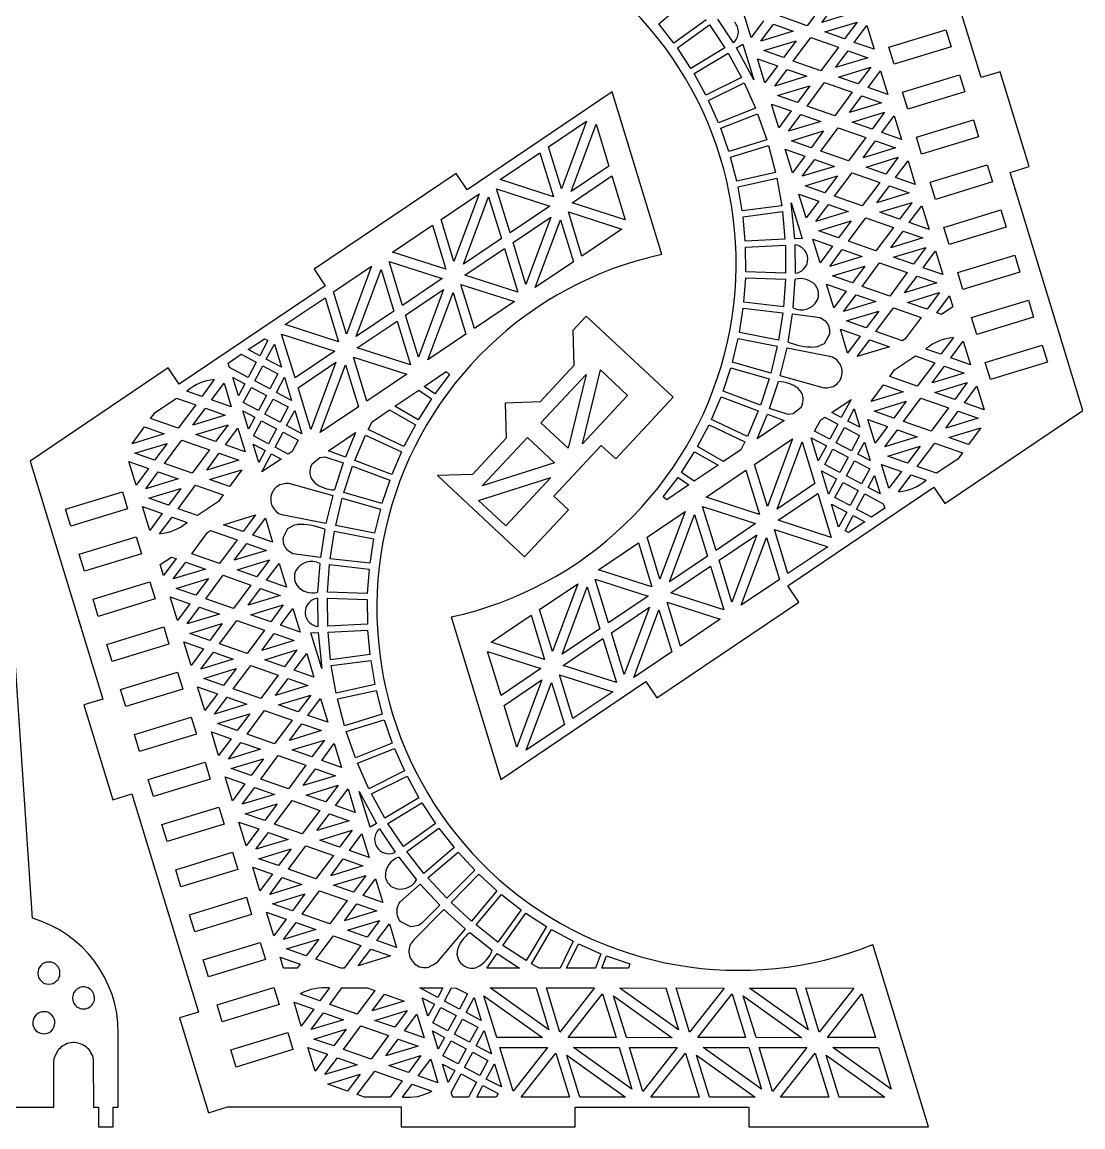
# Model space of a CAD drawing. Header units: millimetres. Extents: x -2 to 1368, y -62 to 278.
# Drawn here: x 643.5 to 857.4, y -60.6 to 162.1 of the extents above; entities that cross this region are included whole.
import ezdxf

# ---------------------------------------------------------------- set-up
doc = ezdxf.new("R2010")
doc.units = ezdxf.units.MM
doc.layers.add('CYAN', color=4, linetype='CONTINUOUS', true_color=0x00ffff)

msp = doc.modelspace()

# ---------------------------------------------------------------- linework, layer by layer
at = {"layer": 'CYAN'}
for p, q in [((836.9, 150.93), (823.45, 194.92)), ((771.9, 161.74), (777.99, 166.95)), ((805.33, 166.11), (801.81, 161.37)), ((804.78, 162.02), (807.3, 165.4)), ((786.94, 157.95), (783.79, 162.69)), ((790.52, 158.97), (789.06, 163.75)), ((801.81, 161.37), (796.25, 163.33)), ((811.28, 164.01), (804.78, 162.02)), ((774.97, 157.85), (771.9, 161.74)), ((781.46, 162.55), (774.97, 157.85)), ((775.66, 156.88), (782.15, 161.56)), ((782.15, 161.56), (785.25, 156.89)), ((793.04, 162.35), (790.52, 158.97)), ((792.49, 158.26), (795.01, 161.65)), ((795.01, 161.65), (798.99, 160.25)), ((805.36, 160.11), (811.87, 162.1)), ((811.87, 162.1), (809.35, 158.71)), ((811.31, 158), (813.83, 161.39)), ((813.83, 161.39), (815.3, 156.61)), ((818.3, 157.05), (829.77, 160.56)), ((829.77, 160.56), (830.83, 157.12)), ((798.99, 160.25), (792.49, 158.26)), ((793.08, 156.35), (799.58, 158.34)), ((799.58, 158.34), (797.06, 154.95)), ((799.03, 154.25), (802.55, 158.98)), ((802.55, 158.98), (808.11, 157.03)), ((809.35, 158.71), (805.36, 160.11)), ((778.39, 152.75), (775.66, 156.88)), ((785.25, 156.89), (778.39, 152.75)), ((787.58, 156.89), (788.84, 157.64)), ((791.04, 150.45), (787.58, 156.89)), ((788.84, 157.64), (791.04, 150.45)), ((797.06, 154.95), (793.08, 156.35)), ((808.11, 157.03), (804.59, 152.29)), ((807.56, 152.93), (810.08, 156.32)), ((810.08, 156.32), (814.06, 154.92)), ((815.3, 156.61), (811.31, 158)), ((819.35, 153.61), (818.3, 157.05)), ((830.83, 157.12), (819.35, 153.61)), ((779.02, 151.71), (785.86, 155.84)), ((785.86, 155.84), (788.56, 150.94)), ((791.84, 154.66), (795.82, 153.27)), ((793.3, 149.88), (791.84, 154.66)), ((804.59, 152.29), (799.03, 154.25)), ((814.06, 154.92), (807.56, 152.93)), ((781.39, 147.39), (779.02, 151.71)), ((795.82, 153.27), (793.3, 149.88)), ((795.27, 149.18), (797.79, 152.56)), ((797.79, 152.56), (801.77, 151.17)), ((808.14, 151.02), (814.65, 153.01)), ((814.65, 153.01), (812.12, 149.63)), ((814.09, 148.92), (816.61, 152.3)), ((816.61, 152.3), (818.07, 147.52)), ((821.07, 147.97), (832.55, 151.48)), ((832.55, 151.48), (833.6, 148.04)), ((840.73, 152.1), (836.9, 150.93)), ((846.57, 132.97), (840.73, 152.1)), ((788.56, 150.94), (781.39, 147.39)), ((781.93, 146.3), (789.09, 149.88)), ((789.09, 149.88), (791.39, 144.75)), ((801.77, 151.17), (795.27, 149.18)), ((795.85, 147.27), (802.36, 149.25)), ((802.36, 149.25), (799.84, 145.87)), ((801.8, 145.16), (805.32, 149.9)), ((805.32, 149.9), (810.89, 147.94)), ((812.12, 149.63), (808.14, 151.02)), ((762.51, 148.01), (733.25, 128.26)), ((772.52, 115.25), (762.51, 148.01)), ((799.84, 145.87), (795.85, 147.27)), ((810.89, 147.94), (807.37, 143.2)), ((810.34, 143.85), (812.86, 147.23)), ((812.86, 147.23), (816.84, 145.84)), ((818.07, 147.52), (814.09, 148.92)), ((822.13, 144.53), (821.07, 147.97)), ((833.6, 148.04), (822.13, 144.53)), ((783.96, 141.8), (781.93, 146.3)), ((796.08, 140.8), (794.62, 145.58)), ((794.62, 145.58), (798.6, 144.18)), ((807.37, 143.2), (801.8, 145.16)), ((816.84, 145.84), (810.34, 143.85)), ((791.39, 144.75), (783.96, 141.8)), ((784.4, 140.68), (791.82, 143.63)), ((791.82, 143.63), (793.69, 138.34)), ((798.6, 144.18), (796.08, 140.8)), ((798.05, 140.09), (800.57, 143.48)), ((800.57, 143.48), (804.55, 142.08)), ((810.92, 141.94), (817.42, 143.93)), ((817.42, 143.93), (814.9, 140.54)), ((816.87, 139.83), (819.39, 143.22)), ((819.39, 143.22), (820.85, 138.44)), ((749.68, 136.95), (757.36, 142.12)), ((757.36, 142.12), (752.28, 128.46)), ((754.22, 127.93), (759.27, 141.5)), ((759.27, 141.5), (761.84, 133.08)), ((786.04, 136), (784.4, 140.68)), ((804.55, 142.08), (798.05, 140.09)), ((804.58, 136.08), (808.1, 140.81)), ((808.1, 140.81), (813.67, 138.86)), ((814.9, 140.54), (810.92, 141.94)), ((823.85, 138.88), (835.33, 142.39)), ((835.33, 142.39), (836.38, 138.95)), ((793.69, 138.34), (786.04, 136)), ((798.63, 138.18), (805.13, 140.17)), ((802.61, 136.78), (798.63, 138.18)), ((805.13, 140.17), (802.61, 136.78)), ((813.67, 138.86), (810.15, 134.12)), ((813.11, 134.76), (815.63, 138.15)), ((815.63, 138.15), (819.62, 136.75)), ((820.85, 138.44), (816.87, 139.83)), ((824.9, 135.44), (823.85, 138.88)), ((836.38, 138.95), (824.9, 135.44)), ((752.28, 128.46), (749.68, 136.95)), ((786.39, 134.86), (794.04, 137.2)), ((794.04, 137.2), (795.44, 131.77)), ((798.86, 131.71), (797.4, 136.5)), ((797.4, 136.5), (801.38, 135.1)), ((810.15, 134.12), (804.58, 136.08)), ((819.62, 136.75), (813.11, 134.76)), ((739.91, 130.35), (747.95, 135.77)), ((747.95, 135.77), (750.66, 126.9)), ((787.65, 130.06), (786.39, 134.86)), ((801.38, 135.1), (798.86, 131.71)), ((800.82, 131.01), (803.34, 134.39)), ((803.34, 134.39), (807.33, 133)), ((813.7, 132.85), (820.2, 134.84)), ((820.2, 134.84), (817.68, 131.46)), ((819.65, 130.75), (822.17, 134.13)), ((822.17, 134.13), (823.63, 129.35)), ((731.04, 131.59), (702.41, 112.27)), ((733.25, 128.26), (731.04, 131.59)), ((761.84, 133.08), (754.22, 127.93)), ((795.44, 131.77), (787.65, 130.06)), ((807.33, 133), (800.82, 131.01)), ((807.36, 126.99), (810.88, 131.73)), ((810.88, 131.73), (816.44, 129.77)), ((817.68, 131.46), (813.7, 132.85)), ((826.63, 129.8), (838.11, 133.31)), ((838.11, 133.31), (839.16, 129.87)), ((842.75, 131.8), (846.57, 132.97)), ((857.42, 83.82), (842.75, 131.8)), ((750.66, 126.9), (739.91, 130.35)), ((754.46, 125.68), (762.46, 131.08)), ((762.46, 131.08), (765.15, 122.25)), ((787.9, 128.89), (795.72, 130.6)), ((795.72, 130.6), (796.68, 125.06)), ((801.41, 129.1), (807.91, 131.08)), ((807.91, 131.08), (805.39, 127.7)), ((816.44, 129.77), (812.92, 125.03)), ((823.63, 129.35), (819.65, 130.75)), ((827.68, 126.36), (826.63, 129.8)), ((839.16, 129.87), (827.68, 126.36)), ((728.01, 122.32), (735.69, 127.49)), ((735.69, 127.49), (730.61, 113.84)), ((741.91, 119.62), (739.21, 128.46)), ((739.21, 128.46), (749.91, 125.02)), ((788.74, 124.02), (787.9, 128.89)), ((801.63, 122.63), (800.17, 127.41)), ((800.17, 127.41), (804.15, 126.01)), ((805.39, 127.7), (801.41, 129.1)), ((812.92, 125.03), (807.36, 126.99)), ((815.89, 125.68), (818.41, 129.06)), ((822.39, 127.67), (815.89, 125.68)), ((818.41, 129.06), (822.39, 127.67)), ((732.55, 113.3), (737.6, 126.87)), ((737.6, 126.87), (740.17, 118.46)), ((749.91, 125.02), (741.91, 119.62)), ((765.15, 122.25), (754.46, 125.68)), ((796.68, 125.06), (788.74, 124.02)), ((799.35, 118.4), (798.61, 125.68)), ((798.61, 125.68), (800.81, 118.48)), ((804.15, 126.01), (801.63, 122.63)), ((803.6, 121.92), (806.12, 125.31)), ((806.12, 125.31), (810.1, 123.91)), ((816.47, 123.77), (822.98, 125.76)), ((822.98, 125.76), (820.46, 122.37)), ((822.42, 121.67), (824.95, 125.05)), ((824.95, 125.05), (826.41, 120.27)), ((742.52, 117.63), (750.14, 122.79)), ((750.14, 122.79), (745.1, 109.19)), ((756.41, 114.93), (753.7, 123.82)), ((753.7, 123.82), (764.45, 120.37)), ((788.9, 122.81), (796.83, 123.88)), ((789.35, 117.91), (788.9, 122.81)), ((796.83, 123.88), (797.33, 118.31)), ((810.1, 123.91), (803.6, 121.92)), ((810.14, 117.91), (813.66, 122.64)), ((813.66, 122.64), (819.22, 120.69)), ((820.46, 122.37), (816.47, 123.77)), ((829.41, 120.72), (840.88, 124.22)), ((840.88, 124.22), (841.94, 120.78)), ((718.24, 115.73), (726.28, 121.14)), ((726.28, 121.14), (728.99, 112.27)), ((730.61, 113.84), (728.01, 122.32)), ((747, 108.6), (752.09, 122.23)), ((752.09, 122.23), (754.68, 113.77)), ((764.45, 120.37), (756.41, 114.93)), ((804.19, 120.01), (810.69, 122)), ((810.69, 122), (808.17, 118.61)), ((819.22, 120.69), (815.7, 115.95)), ((826.41, 120.27), (822.42, 121.67)), ((830.46, 117.27), (829.41, 120.72)), ((841.94, 120.78), (830.46, 117.27)), ((740.17, 118.46), (732.55, 113.3)), ((797.33, 118.31), (789.35, 117.91)), ((800.81, 118.48), (799.35, 118.4)), ((804.41, 113.54), (802.95, 118.33)), ((802.95, 118.33), (806.93, 116.93)), ((808.17, 118.61), (804.19, 120.01)), ((818.67, 116.6), (821.19, 119.98)), ((825.17, 118.58), (818.67, 116.6)), ((821.19, 119.98), (825.17, 118.58)), ((732.79, 111.05), (740.79, 116.45)), ((740.79, 116.45), (743.48, 107.63)), ((745.1, 109.19), (742.52, 117.63)), ((789.41, 116.7), (797.42, 117.1)), ((789.46, 111.74), (789.41, 116.7)), ((797.42, 117.1), (797.46, 111.5)), ((799.45, 111.48), (799.41, 117.16)), ((806.93, 116.93), (804.41, 113.54)), ((806.38, 112.84), (808.9, 116.22)), ((808.9, 116.22), (812.88, 114.83)), ((815.7, 115.95), (810.14, 117.91)), ((819.25, 114.68), (825.76, 116.67)), ((825.76, 116.67), (823.23, 113.29)), ((825.2, 112.58), (827.72, 115.97)), ((827.72, 115.97), (829.18, 111.18)), ((720.24, 104.99), (717.53, 113.84)), ((717.53, 113.84), (728.23, 110.39)), ((728.99, 112.27), (718.24, 115.73)), ((754.68, 113.77), (747, 108.6)), ((812.88, 114.83), (806.38, 112.84)), ((823.23, 113.29), (819.25, 114.68)), ((832.18, 111.63), (843.66, 115.14)), ((843.66, 115.14), (844.71, 111.7)), ((702.41, 112.27), (704.65, 108.96)), ((706.34, 107.7), (714.01, 112.87)), ((714.01, 112.87), (708.94, 99.21)), ((710.88, 98.68), (715.93, 112.25)), ((715.93, 112.25), (718.5, 103.83)), ((797.46, 111.5), (789.46, 111.74)), ((806.96, 110.93), (813.47, 112.91)), ((813.47, 112.91), (810.95, 109.53)), ((812.91, 108.82), (816.43, 113.56)), ((816.43, 113.56), (822, 111.6)), ((822, 111.6), (818.48, 106.86)), ((829.18, 111.18), (825.2, 112.58)), ((833.24, 108.19), (832.18, 111.63)), ((844.71, 111.7), (833.24, 108.19)), ((728.23, 110.39), (720.24, 104.99)), ((734.74, 100.3), (732.02, 109.2)), ((732.02, 109.2), (742.78, 105.74)), ((743.48, 107.63), (732.79, 111.05)), ((789.06, 105.61), (789.43, 110.56)), ((789.43, 110.56), (797.43, 110.29)), ((797.43, 110.29), (797.03, 104.7)), ((799, 104.47), (799.43, 110.24)), ((807.19, 104.46), (805.73, 109.24)), ((805.73, 109.24), (809.71, 107.84)), ((810.95, 109.53), (806.96, 110.93)), ((821.45, 107.51), (823.97, 110.9)), ((827.95, 109.5), (821.45, 107.51)), ((823.97, 110.9), (827.95, 109.5)), ((704.65, 108.96), (675.17, 89.07)), ((708.94, 99.21), (706.34, 107.7)), ((720.85, 103.01), (728.47, 108.16)), ((728.47, 108.16), (723.43, 94.57)), ((725.33, 93.98), (730.42, 107.61)), ((730.42, 107.61), (733.01, 99.15)), ((809.71, 107.84), (807.19, 104.46)), ((809.16, 103.75), (811.68, 107.14)), ((811.68, 107.14), (815.66, 105.74)), ((818.48, 106.86), (812.91, 108.82)), ((822.03, 105.6), (828.53, 107.59)), ((828.53, 107.59), (826.01, 104.2)), ((696.57, 101.1), (704.61, 106.52)), ((704.61, 106.52), (707.32, 97.65)), ((742.78, 105.74), (734.74, 100.3)), ((797.03, 104.7), (789.06, 105.61)), ((815.66, 105.74), (809.16, 103.75)), ((826.01, 104.2), (822.03, 105.6)), ((827.98, 103.5), (830.5, 106.88)), ((831.17, 104.7), (828.91, 103.18)), ((830.5, 106.88), (831.17, 104.7)), ((834.96, 102.55), (846.44, 106.05)), ((846.44, 106.05), (847.49, 102.61)), ((718.5, 103.83), (710.88, 98.68)), ((723.43, 94.57), (720.85, 103.01)), ((757.28, 102.83), (754.55, 99.91)), ((774.83, 86.47), (757.28, 102.83)), ((788.17, 99.53), (788.93, 104.42)), ((788.93, 104.42), (796.89, 103.51)), ((796.89, 103.51), (796.03, 97.96)), ((797.97, 97.59), (798.87, 103.28)), ((798.87, 103.28), (804.45, 102.55)), ((804.45, 102.55), (805.57, 101.79)), ((809.74, 101.84), (816.24, 103.83)), ((816.24, 103.83), (813.72, 100.44)), ((815.69, 99.74), (819.21, 104.47)), ((819.21, 104.47), (824.78, 102.52)), ((824.78, 102.52), (821.61, 98.25)), ((828.91, 103.18), (827.98, 103.5)), ((836.02, 99.1), (834.96, 102.55)), ((847.49, 102.61), (836.02, 99.1)), ((707.32, 97.65), (696.57, 101.1)), ((711.12, 96.43), (719.12, 101.83)), ((719.12, 101.83), (721.81, 93)), ((813.72, 100.44), (809.74, 101.84)), ((689.13, 96.08), (692.37, 98.25)), ((692.37, 98.25), (693.08, 97.89)), ((698.57, 90.37), (695.86, 99.21)), ((695.86, 99.21), (706.56, 95.77)), ((733.01, 99.15), (725.33, 93.98)), ((754.55, 99.91), (754.79, 92.84)), ((786.79, 93.54), (787.94, 98.34)), ((787.94, 98.34), (795.78, 96.79)), ((796.03, 97.96), (788.17, 99.53)), ((806.4, 99.33), (805.26, 97.26)), ((809.97, 95.37), (808.51, 100.16)), ((808.51, 100.16), (812.49, 98.76)), ((812.49, 98.76), (809.97, 95.37)), ((811.93, 94.67), (814.45, 98.05)), ((814.45, 98.05), (818.44, 96.66)), ((821.02, 97.87), (815.69, 99.74)), ((821.61, 98.25), (821.02, 97.87)), ((831.31, 98.5), (828.79, 95.12)), ((691.45, 94.83), (689.13, 96.08)), ((693.08, 97.89), (691.45, 94.83)), ((692.76, 94.14), (694.4, 97.17)), ((694.4, 97.17), (695.82, 92.51)), ((721.81, 93), (711.12, 96.43)), ((795.78, 96.79), (794.47, 91.34)), ((796.38, 90.8), (797.76, 96.4)), ((797.76, 96.4), (806.3, 94.72)), ((803.81, 96.63), (803.27, 96.59)), ((805.26, 97.26), (803.81, 96.63)), ((818.44, 96.66), (811.93, 94.67)), ((828.79, 95.12), (825.72, 96.19)), ((830.76, 94.41), (833.28, 97.8)), ((833.28, 97.8), (834.74, 93.01)), ((837.74, 93.46), (849.22, 96.97)), ((849.22, 96.97), (850.27, 93.53)), ((685.1, 93.36), (687.73, 95.13)), ((687.73, 95.13), (690.75, 93.52)), ((695.82, 92.51), (692.76, 94.14)), ((706.56, 95.77), (698.57, 90.37)), ((713.07, 85.68), (710.35, 94.57)), ((710.35, 94.57), (721.11, 91.12)), ((819.43, 91.97), (823.66, 94.8)), ((823.66, 94.8), (827.55, 93.43)), ((834.74, 93.01), (830.76, 94.41)), ((672.96, 92.39), (645.13, 73.61)), ((675.17, 89.07), (672.96, 92.39)), ((685.38, 92.45), (685.1, 93.36)), ((689.13, 90.46), (685.38, 92.45)), ((690.75, 93.52), (689.13, 90.46)), ((690.44, 89.76), (692.07, 92.8)), ((692.07, 92.8), (695.12, 91.2)), ((699.17, 88.38), (706.8, 93.54)), ((706.8, 93.54), (701.75, 79.94)), ((703.66, 79.35), (708.75, 92.98)), ((708.75, 92.98), (711.34, 84.52)), ((724.57, 88.62), (729.03, 91.63)), ((729.03, 91.63), (729.73, 91.06)), ((754.79, 92.84), (747.98, 85.53)), ((756.51, 77.09), (760.13, 91.97)), ((760.13, 91.97), (765.62, 86.85)), ((784.9, 87.68), (786.46, 92.4)), ((786.46, 92.4), (794.14, 90.2)), ((794.47, 91.34), (786.79, 93.54)), ((818.47, 90.65), (819.43, 91.97)), ((827.55, 93.43), (824.03, 88.7)), ((827, 89.34), (829.52, 92.73)), ((833.5, 91.33), (827, 89.34)), ((829.52, 92.73), (833.5, 91.33)), ((838.79, 90.02), (837.74, 93.46)), ((850.27, 93.53), (838.79, 90.02)), ((682.28, 90.02), (679.76, 86.63)), ((681.73, 85.93), (684.25, 89.31)), ((684.25, 89.31), (685.71, 84.53)), ((687.14, 86.72), (686, 90.42)), ((686, 90.42), (688.43, 89.15)), ((688.43, 89.15), (687.14, 86.72)), ((693.5, 88.14), (690.44, 89.76)), ((695.12, 91.2), (693.5, 88.14)), ((694.81, 87.44), (696.44, 90.48)), ((696.44, 90.48), (697.87, 85.81)), ((721.11, 91.12), (713.07, 85.68)), ((729.73, 91.06), (726.75, 87.12)), ((748.12, 81.29), (757.23, 91.05)), ((757.23, 91.05), (753.61, 76.17)), ((794.14, 90.2), (792.39, 84.88)), ((794.26, 84.17), (796.06, 89.63)), ((805.03, 88.35), (796.38, 90.8)), ((824.03, 88.7), (818.47, 90.65)), ((827.59, 87.43), (834.09, 89.42)), ((834.09, 89.42), (831.57, 86.03)), ((679.76, 86.63), (676.72, 87.69)), ((688.12, 85.39), (689.75, 88.43)), ((689.75, 88.43), (692.8, 86.83)), ((697.87, 85.81), (694.81, 87.44)), ((701.75, 79.94), (699.17, 88.38)), ((718.69, 84.65), (723.5, 87.9)), ((723.5, 87.9), (726.06, 86.12)), ((726.75, 87.12), (724.57, 88.62)), ((792.39, 84.88), (784.9, 87.68)), ((805.33, 88.31), (805.03, 88.35)), ((805.88, 88.3), (805.33, 88.31)), ((806.97, 88.58), (805.88, 88.3)), ((814.71, 85.58), (817.23, 88.97)), ((821.21, 87.57), (814.71, 85.58)), ((817.23, 88.97), (821.21, 87.57)), ((831.57, 86.03), (827.59, 87.43)), ((833.53, 85.33), (836.06, 88.71)), ((836.06, 88.71), (837.52, 83.93)), ((670.37, 83.42), (674.66, 86.3)), ((674.66, 86.3), (678.53, 84.95)), ((678.53, 84.95), (675.01, 80.21)), ((685.71, 84.53), (681.73, 85.93)), ((691.17, 83.77), (688.12, 85.39)), ((692.8, 86.83), (691.17, 83.77)), ((692.49, 83.07), (694.12, 86.11)), ((694.12, 86.11), (697.17, 84.5)), ((723.42, 81.94), (718.69, 84.65)), ((726.06, 86.12), (723.42, 81.94)), ((747.98, 85.53), (740.91, 85.28)), ((740.91, 85.28), (741.16, 78.22)), ((765.62, 86.85), (756.51, 77.09)), ((763.23, 74.03), (774.83, 86.47)), ((782.55, 82), (784.48, 86.56)), ((784.48, 86.56), (791.95, 83.75)), ((806.77, 83.42), (810.66, 86.02)), ((810.66, 86.02), (808.71, 82.39)), ((815.3, 83.67), (821.8, 85.66)), ((821.8, 85.66), (819.28, 82.27)), ((821.25, 81.57), (824.77, 86.3)), ((824.77, 86.3), (830.33, 84.35)), ((837.52, 83.93), (833.53, 85.33)), ((669.44, 82.17), (670.37, 83.42)), ((677.97, 80.86), (680.49, 84.24)), ((684.48, 82.84), (677.97, 80.86)), ((680.49, 84.24), (684.48, 82.84)), ((689.18, 80.02), (688.05, 83.73)), ((688.05, 83.73), (690.48, 82.46)), ((690.48, 82.46), (689.18, 80.02)), ((695.54, 81.44), (692.49, 83.07)), ((697.17, 84.5), (695.54, 81.44)), ((696.86, 80.75), (698.49, 83.78)), ((698.49, 83.78), (699.92, 79.12)), ((711.34, 84.52), (703.66, 79.35)), ((714.08, 81.54), (717.58, 83.92)), ((717.58, 83.92), (722.82, 80.9)), ((791.95, 83.75), (789.77, 78.58)), ((791.77, 78.1), (793.84, 83.05)), ((793.84, 83.05), (797.21, 81.78)), ((798, 82.96), (794.26, 84.17)), ((799.02, 83.11), (798, 82.96)), ((800.61, 84.43), (799.02, 83.11)), ((804.57, 81.91), (805.37, 82.46)), ((805.37, 82.46), (808.02, 81.05)), ((808.71, 82.39), (806.77, 83.42)), ((810.03, 81.67), (811.32, 84.1)), ((811.32, 84.1), (812.45, 80.4)), ((819.28, 82.27), (815.3, 83.67)), ((830.33, 84.35), (826.81, 79.61)), ((829.59, 65.04), (857.42, 83.82)), ((829.78, 80.26), (832.3, 83.64)), ((832.3, 83.64), (836.28, 82.24)), ((665.69, 77.1), (668.21, 80.48)), ((668.21, 80.48), (672.19, 79.09)), ((675.01, 80.21), (669.44, 82.17)), ((678.56, 78.94), (685.06, 80.93)), ((685.06, 80.93), (682.54, 77.55)), ((684.51, 76.84), (687.03, 80.23)), ((687.03, 80.23), (688.49, 75.44)), ((690.16, 78.7), (691.8, 81.74)), ((691.8, 81.74), (694.85, 80.13)), ((699.92, 79.12), (696.86, 80.75)), ((713.28, 79.94), (714.08, 81.54)), ((722.82, 80.9), (720.52, 76.53)), ((753.61, 76.17), (748.12, 81.29)), ((779.73, 76.54), (782.03, 80.9)), ((782.03, 80.9), (789.27, 77.49)), ((789.77, 78.58), (782.55, 82)), ((797.21, 81.78), (791.77, 78.1)), ((803.33, 79.62), (804.57, 81.91)), ((808.02, 81.05), (806.38, 78.02)), ((807.7, 77.3), (809.33, 80.36)), ((809.33, 80.36), (812.39, 78.73)), ((812.45, 80.4), (810.03, 81.67)), ((815.52, 77.2), (814.06, 81.99)), ((814.06, 81.99), (818.04, 80.59)), ((818.04, 80.59), (815.52, 77.2)), ((826.81, 79.61), (821.25, 81.57)), ((836.28, 82.24), (829.78, 80.26)), ((830.36, 78.34), (836.87, 80.33)), ((836.87, 80.33), (834.34, 76.95)), ((672.19, 79.09), (665.69, 77.1)), ((682.54, 77.55), (678.56, 78.94)), ((693.22, 77.07), (690.16, 78.7)), ((694.85, 80.13), (693.22, 77.07)), ((694.53, 76.38), (696.17, 79.41)), ((696.17, 79.41), (699.22, 77.81)), ((705.34, 75.65), (710.78, 79.33)), ((710.78, 79.33), (708.71, 74.38)), ((710.6, 73.68), (712.78, 78.85)), ((712.78, 78.85), (720, 75.43)), ((720.52, 76.53), (713.28, 79.94)), ((741.16, 78.22), (734.34, 70.9)), ((736.29, 68.6), (745.4, 78.36)), ((745.4, 78.36), (750.88, 73.25)), ((791.22, 72.91), (798.89, 78.08)), ((798.89, 78.08), (793.8, 64.45)), ((804.06, 73.65), (802.64, 78.31)), ((802.64, 78.31), (805.7, 76.68)), ((806.38, 78.02), (803.33, 79.62)), ((812.39, 78.73), (810.76, 75.69)), ((817.49, 76.5), (820.01, 79.88)), ((823.99, 78.49), (817.49, 76.5)), ((820.01, 79.88), (823.99, 78.49)), ((834.34, 76.95), (830.36, 78.34)), ((666.27, 75.19), (672.77, 77.17)), ((672.77, 77.17), (670.25, 73.79)), ((672.22, 73.08), (675.74, 77.82)), ((675.74, 77.82), (681.3, 75.86)), ((681.3, 75.86), (677.79, 71.13)), ((688.49, 75.44), (684.51, 76.84)), ((691.23, 73.33), (690.1, 77.03)), ((690.1, 77.03), (692.52, 75.76)), ((692.52, 75.76), (691.23, 73.33)), ((697.19, 74.97), (694.53, 76.38)), ((699.22, 77.81), (697.98, 75.52)), ((750.76, 66.52), (760.31, 76.76)), ((760.31, 76.76), (763.23, 74.03)), ((784.97, 73.51), (779.73, 76.54)), ((788.47, 75.89), (784.97, 73.51)), ((789.27, 77.49), (788.47, 75.89)), ((795.75, 63.89), (800.8, 77.49)), ((800.8, 77.49), (803.38, 69.05)), ((805.7, 76.68), (804.06, 73.65)), ((805.38, 72.93), (807.01, 75.99)), ((807.01, 75.99), (810.07, 74.36)), ((810.76, 75.69), (807.7, 77.3)), ((812.07, 74.97), (813.37, 77.41)), ((813.37, 77.41), (814.5, 73.7)), ((818.07, 74.59), (824.58, 76.57)), ((824.58, 76.57), (822.06, 73.19)), ((824.02, 72.48), (827.54, 77.22)), ((827.54, 77.22), (833.11, 75.26)), ((645.13, 73.61), (659.8, 25.63)), ((666.5, 68.72), (665.03, 73.5)), ((665.03, 73.5), (669.02, 72.1)), ((670.25, 73.79), (666.27, 75.19)), ((680.75, 71.77), (683.27, 75.16)), ((687.25, 73.76), (680.75, 71.77)), ((683.27, 75.16), (687.25, 73.76)), ((691.89, 71.41), (693.84, 75.04)), ((695.78, 74.01), (691.89, 71.41)), ((693.84, 75.04), (695.78, 74.01)), ((697.98, 75.52), (697.19, 74.97)), ((701.94, 73), (703.53, 74.32)), ((703.53, 74.32), (704.55, 74.47)), ((704.55, 74.47), (708.29, 73.26)), ((708.71, 74.38), (705.34, 75.65)), ((718.07, 70.87), (710.6, 73.68)), ((720, 75.43), (718.07, 70.87)), ((776.49, 71.31), (779.13, 75.49)), ((779.13, 75.49), (783.86, 72.78)), ((810.07, 74.36), (808.43, 71.32)), ((809.75, 70.6), (811.38, 73.66)), ((811.38, 73.66), (814.44, 72.04)), ((814.5, 73.7), (812.07, 74.97)), ((822.06, 73.19), (818.07, 74.59)), ((832.18, 74.01), (827.89, 71.13)), ((833.11, 75.26), (832.18, 74.01)), ((669.02, 72.1), (666.5, 68.72)), ((668.46, 68.01), (670.98, 71.4)), ((670.98, 71.4), (674.97, 70)), ((677.79, 71.13), (672.22, 73.08)), ((681.34, 69.86), (687.84, 71.85)), ((687.84, 71.85), (685.32, 68.46)), ((708.29, 73.26), (706.49, 67.8)), ((708.41, 67.23), (710.16, 72.55)), ((710.16, 72.55), (717.66, 69.75)), ((750.88, 73.25), (736.29, 68.6)), ((779.05, 69.53), (776.49, 71.31)), ((783.86, 72.78), (779.05, 69.53)), ((781.44, 66.31), (789.48, 71.75)), ((789.48, 71.75), (792.2, 62.86)), ((793.8, 64.45), (791.22, 72.91)), ((806.11, 66.95), (804.68, 71.62)), ((804.68, 71.62), (807.74, 69.99)), ((808.43, 71.32), (805.38, 72.93)), ((814.44, 72.04), (812.8, 69)), ((816.84, 72.9), (820.82, 71.5)), ((818.3, 68.12), (816.84, 72.9)), ((820.82, 71.5), (818.3, 68.12)), ((827.89, 71.13), (824.02, 72.48)), ((674.97, 70), (668.46, 68.01)), ((685.32, 68.46), (681.34, 69.86)), ((695.58, 68.85), (696.67, 69.13)), ((696.67, 69.13), (697.22, 69.12)), ((697.22, 69.12), (697.52, 69.08)), ((697.52, 69.08), (706.17, 66.63)), ((717.66, 69.75), (716.09, 65.03)), ((734.34, 70.9), (727.27, 70.66)), ((727.27, 70.66), (744.82, 54.29)), ((735.58, 65.64), (750.17, 70.29)), ((750.17, 70.29), (741.07, 60.52)), ((772.82, 66.37), (775.8, 70.31)), ((775.8, 70.31), (777.99, 68.81)), ((807.74, 69.99), (806.11, 66.95)), ((807.43, 66.23), (809.05, 69.29)), ((809.05, 69.29), (812.11, 67.67)), ((812.8, 69), (809.75, 70.6)), ((814.12, 68.28), (815.41, 70.71)), ((815.41, 70.71), (816.55, 67.01)), ((820.27, 67.41), (822.79, 70.8)), ((822.79, 70.8), (825.83, 69.74)), ((652.28, 63.9), (663.76, 67.41)), ((663.76, 67.41), (664.81, 63.97)), ((669.05, 66.1), (675.55, 68.09)), ((675.55, 68.09), (673.03, 64.7)), ((675, 64), (678.52, 68.73)), ((678.52, 68.73), (684.08, 66.78)), ((716.09, 65.03), (708.41, 67.23)), ((777.99, 68.81), (773.52, 65.8)), ((803.38, 69.05), (795.75, 63.89)), ((795.99, 61.66), (803.98, 67.06)), ((797.9, 48.47), (827.38, 68.36)), ((803.98, 67.06), (806.69, 58.22)), ((812.11, 67.67), (810.48, 64.63)), ((811.8, 63.91), (813.42, 66.97)), ((813.42, 66.97), (817.17, 64.98)), ((816.55, 67.01), (814.12, 68.28)), ((827.38, 68.36), (829.59, 65.04)), ((673.03, 64.7), (669.05, 66.1)), ((683.12, 65.46), (678.89, 62.63)), ((684.08, 66.78), (683.12, 65.46)), ((706.17, 66.63), (704.79, 61.03)), ((706.77, 60.64), (708.08, 66.09)), ((708.08, 66.09), (715.76, 63.89)), ((741.07, 60.52), (735.58, 65.64)), ((753.69, 63.79), (750.76, 66.52)), ((773.52, 65.8), (772.82, 66.37)), ((792.2, 62.86), (781.44, 66.31)), ((806.73, 64.92), (809.79, 63.3)), ((808.15, 60.26), (806.73, 64.92)), ((810.48, 64.63), (807.43, 66.23)), ((817.17, 64.98), (817.45, 64.07)), ((653.34, 60.46), (652.28, 63.9)), ((664.81, 63.97), (653.34, 60.46)), ((667.81, 64.42), (671.79, 63.02)), ((669.27, 59.63), (667.81, 64.42)), ((671.79, 63.02), (669.27, 59.63)), ((678.89, 62.63), (675, 64)), ((684.11, 60.77), (690.62, 62.76)), ((690.62, 62.76), (688.1, 59.38)), ((704.79, 61.03), (696.25, 62.71)), ((715.76, 63.89), (714.61, 59.09)), ((744.82, 54.29), (753.69, 63.79)), ((769.54, 58.29), (777.22, 63.45)), ((777.22, 63.45), (772.13, 49.82)), ((774.08, 49.27), (779.13, 62.86)), ((779.13, 62.86), (781.71, 54.42)), ((780.74, 64.43), (791.43, 61)), ((783.44, 55.6), (780.74, 64.43)), ((809.79, 63.3), (808.15, 60.26)), ((809.47, 59.54), (811.1, 62.6)), ((811.1, 62.6), (813.42, 61.35)), ((814.82, 62.3), (811.8, 63.91)), ((817.45, 64.07), (814.82, 62.3)), ((671.24, 58.93), (673.76, 62.31)), ((673.76, 62.31), (676.83, 61.24)), ((688.1, 59.38), (684.11, 60.77)), ((690.06, 58.67), (692.58, 62.06)), ((692.58, 62.06), (694.05, 57.27)), ((697.09, 59.98), (698.47, 60.75)), ((698.47, 60.75), (699.02, 60.84)), ((714.61, 59.09), (706.77, 60.64)), ((791.43, 61), (783.44, 55.6)), ((806.69, 58.22), (795.99, 61.66)), ((813.42, 61.35), (810.18, 59.18)), ((645.65, -18.59), (640.42, 58.36)), ((655.06, 54.82), (666.54, 58.33)), ((666.54, 58.33), (667.59, 54.88)), ((677.78, 54.91), (680.94, 59.18)), ((680.94, 59.18), (681.53, 59.57)), ((681.53, 59.57), (686.86, 57.69)), ((694.05, 57.27), (690.06, 58.67)), ((696.15, 58.1), (697.09, 59.98)), ((704.58, 59.84), (703.68, 54.15)), ((705.66, 53.92), (706.52, 59.47)), ((706.52, 59.47), (714.38, 57.9)), ((772.13, 49.82), (769.54, 58.29)), ((784.05, 53.6), (791.68, 58.75)), ((791.68, 58.75), (786.62, 45.18)), ((788.54, 44.56), (793.62, 58.22)), ((793.62, 58.22), (796.21, 49.73)), ((797.94, 50.92), (795.23, 59.78)), ((795.23, 59.78), (805.98, 56.33)), ((810.18, 59.18), (809.47, 59.54)), ((686.86, 57.69), (683.34, 52.96)), ((686.31, 53.6), (688.83, 56.99)), ((688.83, 56.99), (692.81, 55.59)), ((714.38, 57.9), (713.62, 53.01)), ((759.77, 51.69), (767.81, 57.13)), ((767.81, 57.13), (770.53, 48.23)), ((805.98, 56.33), (797.94, 50.92)), ((656.11, 51.38), (655.06, 54.82)), ((667.59, 54.88), (656.11, 51.38)), ((671.39, 52.73), (673.64, 54.25)), ((674.57, 53.93), (672.05, 50.55)), ((673.64, 54.25), (674.57, 53.93)), ((683.34, 52.96), (677.78, 54.91)), ((692.81, 55.59), (686.31, 53.6)), ((686.89, 51.69), (693.39, 53.68)), ((693.39, 53.68), (690.87, 50.29)), ((698.1, 54.88), (696.98, 55.64)), ((703.68, 54.15), (698.1, 54.88)), ((713.62, 53.01), (705.66, 53.92)), ((781.71, 54.42), (774.08, 49.27)), ((786.62, 45.18), (784.05, 53.6)), ((672.05, 50.55), (671.39, 52.73)), ((674.02, 49.84), (676.54, 53.23)), ((680.52, 51.83), (674.02, 49.84)), ((676.54, 53.23), (680.52, 51.83)), ((690.87, 50.29), (686.89, 51.69)), ((692.84, 49.59), (695.36, 52.97)), ((695.36, 52.97), (696.82, 48.19)), ((703.55, 52.96), (703.12, 47.19)), ((705.12, 47.14), (705.53, 52.73)), ((705.53, 52.73), (713.49, 51.82)), ((713.49, 51.82), (713.12, 46.87)), ((770.53, 48.23), (759.77, 51.69)), ((774.32, 47.04), (782.31, 52.44)), ((782.31, 52.44), (785.02, 43.59)), ((657.84, 45.73), (669.31, 49.24)), ((669.31, 49.24), (670.37, 45.8)), ((674.6, 47.93), (681.11, 49.92)), ((681.11, 49.92), (678.59, 46.54)), ((680.55, 45.83), (684.07, 50.57)), ((684.07, 50.57), (689.64, 48.61)), ((696.82, 48.19), (692.84, 49.59)), ((761.76, 40.98), (759.07, 49.8)), ((759.07, 49.8), (769.76, 46.38)), ((796.21, 49.73), (788.54, 44.56)), ((678.59, 46.54), (674.6, 47.93)), ((689.64, 48.61), (686.12, 43.87)), ((689.08, 44.52), (691.6, 47.9)), ((691.6, 47.9), (695.59, 46.5)), ((713.12, 46.87), (705.12, 47.14)), ((747.87, 43.66), (755.55, 48.83)), ((755.55, 48.83), (750.46, 35.2)), ((752.41, 34.64), (757.45, 48.24)), ((757.45, 48.24), (760.03, 39.8)), ((785.02, 43.59), (774.32, 47.04)), ((800.14, 45.16), (797.9, 48.47)), ((658.89, 42.29), (657.84, 45.73)), ((670.37, 45.8), (658.89, 42.29)), ((674.83, 41.47), (673.37, 46.25)), ((673.37, 46.25), (677.35, 44.85)), ((677.35, 44.85), (674.83, 41.47)), ((686.12, 43.87), (680.55, 45.83)), ((695.59, 46.5), (689.08, 44.52)), ((689.67, 42.6), (696.17, 44.59)), ((696.17, 44.59), (693.65, 41.21)), ((703.1, 45.95), (703.14, 40.27)), ((705.14, 40.33), (705.09, 45.93)), ((705.09, 45.93), (713.09, 45.69)), ((713.09, 45.69), (713.14, 40.73)), ((769.76, 46.38), (761.76, 40.98)), ((771.52, 25.84), (800.14, 45.16)), ((773.56, 45.16), (784.31, 41.7)), ((776.27, 36.29), (773.56, 45.16)), ((676.8, 40.76), (679.32, 44.14)), ((683.3, 42.75), (676.8, 40.76)), ((679.32, 44.14), (683.3, 42.75)), ((693.65, 41.21), (689.67, 42.6)), ((695.62, 40.5), (698.14, 43.89)), ((698.14, 43.89), (699.6, 39.1)), ((738.1, 37.06), (746.14, 42.5)), ((746.14, 42.5), (748.86, 33.61)), ((750.46, 35.2), (747.87, 43.66)), ((762.38, 38.97), (770, 44.13)), ((770, 44.13), (764.95, 30.56)), ((766.87, 29.94), (771.94, 43.59)), ((771.94, 43.59), (774.54, 35.11)), ((660.62, 36.65), (672.09, 40.16)), ((672.09, 40.16), (673.14, 36.71)), ((677.38, 38.85), (683.88, 40.83)), ((683.88, 40.83), (681.36, 37.45)), ((683.33, 36.74), (686.85, 41.48)), ((686.85, 41.48), (692.41, 39.52)), ((699.6, 39.1), (695.62, 40.5)), ((713.14, 40.73), (705.14, 40.33)), ((730.03, 42.18), (740.04, 9.42)), ((784.31, 41.7), (776.27, 36.29)), ((681.36, 37.45), (677.38, 38.85)), ((692.41, 39.52), (688.9, 34.79)), ((691.86, 35.43), (694.38, 38.82)), ((694.38, 38.82), (698.36, 37.42)), ((701.74, 38.95), (703.21, 39.03)), ((703.94, 31.75), (701.74, 38.95)), ((703.21, 39.03), (703.94, 31.75)), ((705.22, 39.12), (713.2, 39.52)), ((705.72, 33.55), (705.22, 39.12)), ((713.2, 39.52), (713.65, 34.62)), ((760.03, 39.8), (752.41, 34.64)), ((764.95, 30.56), (762.38, 38.97)), ((661.67, 33.21), (660.62, 36.65)), ((673.14, 36.71), (661.67, 33.21)), ((677.61, 32.38), (676.14, 37.16)), ((676.14, 37.16), (680.13, 35.77)), ((680.13, 35.77), (677.61, 32.38)), ((688.9, 34.79), (683.33, 36.74)), ((698.36, 37.42), (691.86, 35.43)), ((748.86, 33.61), (738.1, 37.06)), ((752.65, 32.41), (760.64, 37.81)), ((760.64, 37.81), (763.35, 28.97)), ((679.57, 31.67), (682.09, 35.06)), ((686.08, 33.66), (679.57, 31.67)), ((682.09, 35.06), (686.08, 33.66)), ((692.45, 33.52), (698.95, 35.51)), ((696.43, 32.12), (692.45, 33.52)), ((698.95, 35.51), (696.43, 32.12)), ((698.4, 31.42), (700.92, 34.8)), ((700.92, 34.8), (702.38, 30.02)), ((713.65, 34.62), (705.72, 33.55)), ((705.87, 32.37), (713.81, 33.41)), ((713.81, 33.41), (714.65, 28.54)), ((740.09, 26.35), (737.4, 35.18)), ((737.4, 35.18), (748.09, 31.75)), ((774.54, 35.11), (766.87, 29.94)), ((680.16, 29.76), (686.66, 31.75)), ((686.66, 31.75), (684.14, 28.37)), ((686.11, 27.66), (689.63, 32.4)), ((689.63, 32.4), (695.19, 30.44)), ((702.38, 30.02), (698.4, 31.42)), ((706.83, 26.83), (705.87, 32.37)), ((748.09, 31.75), (740.09, 26.35)), ((763.35, 28.97), (752.65, 32.41)), ((663.39, 27.56), (674.87, 31.07)), ((674.87, 31.07), (675.92, 27.63)), ((684.14, 28.37), (680.16, 29.76)), ((695.19, 30.44), (691.67, 25.7)), ((694.64, 26.35), (697.16, 29.73)), ((697.16, 29.73), (701.14, 28.33)), ((740.04, 9.42), (769.3, 29.17)), ((740.71, 24.35), (748.33, 29.5)), ((748.33, 29.5), (743.28, 15.93)), ((745.19, 15.31), (750.27, 28.97)), ((750.27, 28.97), (752.87, 20.48)), ((751.89, 30.53), (762.64, 27.08)), ((754.6, 21.67), (751.89, 30.53)), ((769.3, 29.17), (771.52, 25.84)), ((664.45, 24.12), (663.39, 27.56)), ((675.92, 27.63), (664.45, 24.12)), ((680.38, 23.3), (678.92, 28.08)), ((678.92, 28.08), (682.9, 26.68)), ((691.67, 25.7), (686.11, 27.66)), ((701.14, 28.33), (694.64, 26.35)), ((714.65, 28.54), (706.83, 26.83)), ((707.11, 25.66), (714.9, 27.37)), ((714.9, 27.37), (716.16, 22.57)), ((762.64, 27.08), (754.6, 21.67)), ((659.8, 25.63), (655.98, 24.46)), ((682.9, 26.68), (680.38, 23.3)), ((682.35, 22.59), (684.87, 25.97)), ((688.85, 24.58), (682.35, 22.59)), ((684.87, 25.97), (688.85, 24.58)), ((695.22, 24.43), (701.73, 26.42)), ((701.73, 26.42), (699.21, 23.04)), ((701.17, 22.33), (703.69, 25.72)), ((703.69, 25.72), (705.16, 20.93)), ((708.51, 20.23), (707.11, 25.66)), ((655.98, 24.46), (661.82, 5.33)), ((682.94, 20.68), (689.44, 22.67)), ((689.44, 22.67), (686.92, 19.28)), ((688.89, 18.57), (692.4, 23.31)), ((692.4, 23.31), (697.97, 21.35)), ((699.21, 23.04), (695.22, 24.43)), ((705.16, 20.93), (701.17, 22.33)), ((716.16, 22.57), (708.51, 20.23)), ((743.28, 15.93), (740.71, 24.35)), ((666.17, 18.48), (677.65, 21.99)), ((677.65, 21.99), (678.7, 18.55)), ((686.92, 19.28), (682.94, 20.68)), ((697.97, 21.35), (694.45, 16.62)), ((697.42, 17.26), (699.94, 20.65)), ((699.94, 20.65), (703.92, 19.25)), ((708.86, 19.09), (716.51, 21.43)), ((716.51, 21.43), (718.15, 16.75)), ((752.87, 20.48), (745.19, 15.31)), ((667.22, 15.04), (666.17, 18.48)), ((678.7, 18.55), (667.22, 15.04)), ((681.7, 18.99), (685.68, 17.6)), ((683.16, 14.21), (681.7, 18.99)), ((694.45, 16.62), (688.89, 18.57)), ((703.92, 19.25), (697.42, 17.26)), ((710.73, 13.8), (708.86, 19.09)), ((685.68, 17.6), (683.16, 14.21)), ((685.13, 13.5), (687.65, 16.89)), ((687.65, 16.89), (691.63, 15.49)), ((698, 15.35), (704.5, 17.34)), ((704.5, 17.34), (701.98, 13.95)), ((703.95, 13.25), (706.47, 16.63)), ((706.47, 16.63), (707.93, 11.85)), ((718.15, 16.75), (710.73, 13.8)), ((711.16, 12.68), (718.59, 15.63)), ((718.59, 15.63), (720.62, 11.13)), ((691.63, 15.49), (685.13, 13.5)), ((685.71, 11.59), (692.22, 13.58)), ((692.22, 13.58), (689.7, 10.2)), ((691.66, 9.49), (695.18, 14.23)), ((695.18, 14.23), (700.75, 12.27)), ((701.98, 13.95), (698, 15.35)), ((668.95, 9.39), (680.42, 12.9)), ((680.42, 12.9), (681.48, 9.46)), ((689.7, 10.2), (685.71, 11.59)), ((700.75, 12.27), (697.23, 7.53)), ((700.19, 8.18), (702.71, 11.56)), ((702.71, 11.56), (706.7, 10.16)), ((707.93, 11.85), (703.95, 13.25)), ((713.46, 7.55), (711.16, 12.68)), ((670, 5.95), (668.95, 9.39)), ((681.48, 9.46), (670, 5.95)), ((684.48, 9.91), (688.46, 8.51)), ((685.94, 5.13), (684.48, 9.91)), ((697.23, 7.53), (691.66, 9.49)), ((706.7, 10.16), (700.19, 8.18)), ((720.62, 11.13), (713.46, 7.55)), ((713.99, 6.49), (721.17, 10.04)), ((721.17, 10.04), (723.53, 5.72)), ((688.46, 8.51), (685.94, 5.13)), ((687.91, 4.42), (690.43, 7.8)), ((690.43, 7.8), (694.41, 6.41)), ((700.78, 6.26), (707.28, 8.25)), ((707.28, 8.25), (704.76, 4.87)), ((706.73, 4.16), (709.25, 7.55)), ((709.25, 7.55), (710.71, 2.77)), ((713.71, -0.21), (711.51, 6.98)), ((711.51, 6.98), (714.97, 0.54)), ((661.82, 5.33), (665.65, 6.5)), ((665.65, 6.5), (679.1, -37.49)), ((694.41, 6.41), (687.91, 4.42)), ((688.49, 2.51), (694.99, 4.5)), ((694.99, 4.5), (692.47, 1.11)), ((694.44, 0.4), (697.96, 5.14)), ((697.96, 5.14), (703.53, 3.18)), ((704.76, 4.87), (700.78, 6.26)), ((716.69, 1.59), (713.99, 6.49)), ((723.53, 5.72), (716.69, 1.59)), ((717.3, 0.54), (724.16, 4.68)), ((724.16, 4.68), (726.89, 0.55)), ((671.73, 0.31), (683.2, 3.82)), ((683.2, 3.82), (684.25, 0.38)), ((692.47, 1.11), (688.49, 2.51)), ((703.53, 3.18), (700.01, -1.55)), ((702.97, -0.91), (705.49, 2.48)), ((705.49, 2.48), (709.47, 1.08)), ((710.71, 2.77), (706.73, 4.16)), ((672.78, -3.13), (671.73, 0.31)), ((684.25, 0.38), (672.78, -3.13)), ((687.25, 0.82), (691.24, -0.57)), ((688.72, -3.96), (687.25, 0.82)), ((700.01, -1.55), (694.44, 0.4)), ((709.47, 1.08), (702.97, -0.91)), ((714.97, 0.54), (713.71, -0.21)), ((720.4, -4.13), (717.3, 0.54)), ((726.89, 0.55), (720.4, -4.13)), ((691.24, -0.57), (688.72, -3.96)), ((690.68, -4.67), (693.2, -1.28)), ((693.2, -1.28), (697.19, -2.68)), ((703.56, -2.82), (710.06, -0.83)), ((710.06, -0.83), (707.54, -4.22)), ((709.51, -4.92), (712.03, -1.54)), ((712.03, -1.54), (713.49, -6.32)), ((715.61, -0.52), (718.76, -5.26)), ((721.09, -5.12), (727.58, -0.42)), ((727.58, -0.42), (730.65, -4.31)), ((697.19, -2.68), (690.68, -4.67)), ((697.22, -8.68), (700.74, -3.94)), ((700.74, -3.94), (706.3, -5.9)), ((707.54, -4.22), (703.56, -2.82)), ((730.65, -4.31), (724.56, -9.52)), ((674.5, -8.78), (685.98, -5.27)), ((685.98, -5.27), (687.03, -8.71)), ((691.27, -6.58), (697.77, -4.59)), ((695.25, -7.97), (691.27, -6.58)), ((697.77, -4.59), (695.25, -7.97)), ((706.3, -5.9), (702.78, -10.64)), ((705.75, -9.99), (708.27, -6.61)), ((708.27, -6.61), (712.25, -8)), ((713.49, -6.32), (709.51, -4.92)), ((719.46, -6.27), (723.05, -10.82)), ((724.56, -9.52), (721.09, -5.12)), ((725.33, -10.44), (731.43, -5.23)), ((731.43, -5.23), (734.79, -8.85)), ((675.56, -12.22), (674.5, -8.78)), ((687.03, -8.71), (675.56, -12.22)), ((690.03, -8.26), (694.01, -9.66)), ((691.49, -13.04), (690.03, -8.26)), ((702.78, -10.64), (697.22, -8.68)), ((712.25, -8), (705.75, -9.99)), ((734.79, -8.85), (729.15, -14.55)), ((694.01, -9.66), (691.49, -13.04)), ((693.46, -13.75), (695.98, -10.37)), ((695.98, -10.37), (699.96, -11.76)), ((706.33, -11.91), (712.84, -9.92)), ((712.84, -9.92), (710.32, -13.3)), ((712.28, -14.01), (714.8, -10.62)), ((714.8, -10.62), (716.27, -15.4)), ((729.15, -14.55), (725.33, -10.44)), ((730.01, -15.39), (735.65, -9.71)), ((735.65, -9.71), (739.28, -13.05)), ((699.96, -11.76), (693.46, -13.75)), ((700, -17.76), (703.51, -13.03)), ((703.51, -13.03), (709.08, -14.99)), ((710.32, -13.3), (706.33, -11.91)), ((719.75, -15.25), (723.82, -11.73)), ((723.82, -11.73), (727.75, -15.95)), ((739.28, -13.05), (734.15, -19.17)), ((677.28, -17.86), (688.76, -14.35)), ((688.76, -14.35), (689.81, -17.79)), ((694.05, -15.66), (700.55, -13.67)), ((700.55, -13.67), (698.03, -17.06)), ((709.08, -14.99), (705.56, -19.72)), ((716.27, -15.4), (712.28, -14.01)), ((719.46, -15.68), (719.75, -15.25)), ((734.15, -19.17), (730.01, -15.39)), ((735.06, -19.93), (740.2, -13.81)), ((740.2, -13.81), (744.13, -16.85)), ((689.81, -17.79), (678.33, -21.3)), ((692.81, -17.35), (696.79, -18.74)), ((694.27, -22.13), (692.81, -17.35)), ((698.03, -17.06), (694.05, -15.66)), ((705.56, -19.72), (700, -17.76)), ((708.53, -19.08), (711.05, -15.69)), ((715.03, -17.09), (708.53, -19.08)), ((711.05, -15.69), (715.03, -17.09)), ((719.1, -16.71), (719.46, -15.68)), ((722.45, -22.98), (728.59, -16.81)), ((727.75, -15.95), (724.13, -19.59)), ((728.59, -16.81), (732.86, -20.68)), ((744.13, -16.85), (739.48, -23.36)), ((740.48, -24.05), (745.1, -17.54)), ((745.1, -17.54), (749.25, -20.25)), ((678.33, -21.3), (677.28, -17.86)), ((696.79, -18.74), (694.27, -22.13)), ((696.24, -22.83), (698.76, -19.45)), ((698.76, -19.45), (702.74, -20.85)), ((709.11, -20.99), (715.61, -19)), ((715.61, -19), (713.09, -22.39)), ((715.06, -23.09), (717.58, -19.71)), ((717.58, -19.71), (719.04, -24.49)), ((721.89, -20.3), (719.78, -19.22)), ((723.45, -20.01), (721.89, -20.3)), ((724.13, -19.59), (723.45, -20.01)), ((739.48, -23.36), (735.06, -19.93)), ((702.74, -20.85), (696.24, -22.83)), ((702.77, -26.85), (706.29, -22.11)), ((706.29, -22.11), (711.86, -24.07)), ((713.09, -22.39), (709.11, -20.99)), ((732.86, -20.68), (727.06, -27.55)), ((733.78, -21.47), (738.33, -25)), ((749.25, -20.25), (745.18, -27.11)), ((746.21, -27.74), (750.3, -20.87)), ((750.3, -20.87), (754.65, -23.2)), ((680.06, -26.95), (691.53, -23.44)), ((691.53, -23.44), (692.59, -26.88)), ((696.82, -24.75), (703.33, -22.76)), ((703.33, -22.76), (700.81, -26.14)), ((711.86, -24.07), (708.49, -28.61)), ((719.04, -24.49), (715.06, -23.09)), ((745.18, -27.11), (740.48, -24.05)), ((754.65, -23.2), (752, -28.64)), ((753.32, -28.62), (755.72, -23.73)), ((755.72, -23.73), (760.25, -25.72)), ((826.3, -60.64), (815.06, -23.89)), ((695.59, -26.43), (699.57, -27.83)), ((696.25, -28.61), (695.59, -26.43)), ((700.81, -26.14), (696.82, -24.75)), ((711.3, -28.16), (713.82, -24.78)), ((717.81, -26.17), (711.3, -28.16)), ((713.82, -24.78), (717.81, -26.17)), ((737.22, -28.63), (739.31, -25.69)), ((739.31, -25.69), (743.79, -28.64)), ((760.25, -25.72), (759.13, -28.63)), ((760.41, -28.63), (761.38, -26.16)), ((761.38, -26.16), (766.05, -27.76)), ((681.11, -30.39), (680.06, -26.95)), ((692.59, -26.88), (681.11, -30.39)), ((698.97, -28.61), (696.25, -28.61)), ((699.57, -27.83), (698.97, -28.61)), ((707.78, -28.61), (702.77, -26.85)), ((708.49, -28.61), (707.78, -28.61)), ((726.63, -27.92), (725.6, -28.39)), ((727.06, -27.55), (726.63, -27.92)), ((743.79, -28.64), (737.22, -28.63)), ((747.76, -28.63), (746.21, -27.74)), ((752, -28.64), (747.76, -28.63)), ((759.13, -28.63), (753.32, -28.62)), ((765.8, -28.63), (760.41, -28.63)), ((766.05, -27.76), (765.8, -28.63)), ((682.84, -36.03), (694.31, -32.52)), ((694.31, -32.52), (695.36, -35.96)), ((705.53, -32.62), (703.58, -35.23)), ((705.55, -35.93), (708.01, -32.62)), ((708.01, -32.62), (713.11, -32.6)), ((714.64, -33.16), (711.12, -37.89)), ((713.11, -32.6), (714.64, -33.16)), ((723.7, -32.63), (728.38, -32.62)), ((727.35, -34.55), (723.7, -32.63)), ((728.38, -32.62), (727.35, -34.55)), ((728.67, -35.27), (730.08, -32.62)), ((730.08, -32.62), (731.05, -32.64)), ((731.05, -32.64), (733.35, -33.84)), ((749.74, -41.09), (737.9, -32.63)), ((737.9, -32.63), (747.15, -32.63)), ((747.15, -32.63), (749.74, -41.09)), ((751.96, -41.51), (749.24, -32.62)), ((749.24, -32.62), (758.94, -32.63)), ((758.94, -32.63), (751.96, -41.51)), ((764.04, -32.64), (773.3, -32.63)), ((775.88, -41.1), (764.04, -32.64)), ((773.3, -32.63), (775.88, -41.1)), ((778.1, -41.52), (775.38, -32.62)), ((775.38, -32.62), (785.09, -32.64)), ((785.09, -32.64), (778.1, -41.52)), ((790.19, -32.65), (799.44, -32.64)), ((802.03, -41.1), (790.19, -32.65)), ((799.44, -32.64), (802.03, -41.1)), ((804.25, -41.52), (801.53, -32.63)), ((801.53, -32.63), (811.23, -32.64)), ((811.23, -32.64), (804.25, -41.52)), ((698.36, -35.52), (702.35, -36.91)), ((699.83, -40.3), (698.36, -35.52)), ((703.58, -35.23), (699.6, -33.83)), ((714.08, -37.25), (716.6, -33.86)), ((720.58, -35.26), (714.08, -37.25)), ((716.6, -33.86), (720.58, -35.26)), ((725.36, -38.3), (724.22, -34.59)), ((724.22, -34.59), (726.66, -35.89)), ((731.72, -36.87), (728.67, -35.27)), ((733.35, -33.84), (731.72, -36.87)), ((733.04, -37.6), (734.66, -34.54)), ((734.66, -34.54), (736.09, -39.2)), ((739.23, -42.63), (736.65, -34.19)), ((736.65, -34.19), (748.43, -42.64)), ((753.63, -42.62), (760.58, -33.8)), ((760.58, -33.8), (763.28, -42.62)), ((765.37, -42.64), (762.79, -34.2)), ((762.79, -34.2), (774.58, -42.65)), ((779.77, -42.63), (786.73, -33.81)), ((786.73, -33.81), (789.42, -42.63)), ((791.52, -42.64), (788.94, -34.2)), ((788.94, -34.2), (800.72, -42.65)), ((805.92, -42.63), (812.87, -33.81)), ((812.87, -33.81), (815.57, -42.64)), ((679.1, -37.49), (675.27, -38.66)), ((683.89, -39.47), (682.84, -36.03)), ((695.36, -35.96), (683.89, -39.47)), ((702.35, -36.91), (699.83, -40.3)), ((701.79, -41), (704.31, -37.62)), ((704.31, -37.62), (708.3, -39.02)), ((711.12, -37.89), (705.55, -35.93)), ((714.67, -39.16), (721.17, -37.17)), ((721.17, -37.17), (718.65, -40.56)), ((726.66, -35.89), (725.36, -38.3)), ((726.34, -39.64), (727.97, -36.58)), ((727.97, -36.58), (731.03, -38.21)), ((736.09, -39.2), (733.04, -37.6)), ((675.27, -38.66), (681.12, -57.78)), ((708.3, -39.02), (701.79, -41)), ((718.65, -40.56), (714.67, -39.16)), ((720.62, -41.26), (723.14, -37.88)), ((723.14, -37.88), (724.6, -42.66)), ((729.39, -41.25), (726.34, -39.64)), ((731.03, -38.21), (729.39, -41.25)), ((730.71, -41.97), (732.34, -38.91)), ((732.34, -38.91), (735.4, -40.53)), ((662.92, -56.64), (662.92, -41.64)), ((685.61, -45.11), (697.09, -41.61)), ((697.09, -41.61), (698.14, -45.05)), ((702.38, -42.92), (708.88, -40.93)), ((708.88, -40.93), (706.36, -44.31)), ((708.33, -45.02), (711.85, -40.28)), ((711.85, -40.28), (717.41, -42.24)), ((717.41, -42.24), (713.89, -46.98)), ((724.6, -42.66), (720.62, -41.26)), ((727.4, -44.99), (726.27, -41.29)), ((726.27, -41.29), (728.71, -42.58)), ((733.77, -43.57), (730.71, -41.97)), ((735.4, -40.53), (733.77, -43.57)), ((735.08, -44.29), (736.71, -41.23)), ((736.71, -41.23), (738.14, -45.89)), ((706.36, -44.31), (702.38, -42.92)), ((716.86, -46.33), (719.38, -42.95)), ((723.36, -44.34), (716.86, -46.33)), ((719.38, -42.95), (723.36, -44.34)), ((728.71, -42.58), (727.4, -44.99)), ((728.39, -46.34), (730.02, -43.28)), ((730.02, -43.28), (733.08, -44.9)), ((738.14, -45.89), (735.08, -44.29)), ((748.43, -42.64), (739.23, -42.63)), ((763.28, -42.62), (753.63, -42.62)), ((774.58, -42.65), (765.37, -42.64)), ((789.42, -42.63), (779.77, -42.63)), ((800.72, -42.65), (791.52, -42.64)), ((815.57, -42.64), (805.92, -42.63)), ((649.95, -47.29), (650.05, -46.64)), ((650.05, -46.64), (650.82, -45.11)), ((656.82, -44.86), (657.7, -46.31)), ((657.7, -46.31), (657.87, -46.96)), ((686.67, -48.56), (685.61, -45.11)), ((698.14, -45.05), (686.67, -48.56)), ((702.6, -49.38), (701.14, -44.6)), ((701.14, -44.6), (705.12, -46)), ((705.12, -46), (702.6, -49.38)), ((704.57, -50.09), (707.09, -46.7)), ((707.09, -46.7), (711.07, -48.1)), ((713.89, -46.98), (708.33, -45.02)), ((717.44, -48.25), (723.95, -46.26)), ((723.95, -46.26), (721.43, -49.64)), ((731.44, -47.94), (728.39, -46.34)), ((733.08, -44.9), (731.44, -47.94)), ((732.76, -48.66), (734.39, -45.6)), ((734.39, -45.6), (737.45, -47.23)), ((742.54, -53.46), (739.84, -44.61)), ((739.84, -44.61), (749.48, -44.62)), ((749.48, -44.62), (742.54, -53.46)), ((744.18, -54.63), (751.16, -45.75)), ((751.16, -45.75), (753.88, -54.62)), ((753.38, -46.15), (765.22, -54.63)), ((755.97, -54.64), (753.38, -46.15)), ((766.47, -53.05), (754.69, -44.62)), ((754.69, -44.62), (763.89, -44.63)), ((763.89, -44.63), (766.47, -53.05)), ((768.68, -53.47), (765.98, -44.62)), ((765.98, -44.62), (775.63, -44.63)), ((775.63, -44.63), (768.68, -53.47)), ((770.32, -54.64), (777.31, -45.76)), ((777.31, -45.76), (780.02, -54.63)), ((782.12, -54.64), (779.52, -46.15)), ((779.52, -46.15), (791.37, -54.64)), ((792.61, -53.05), (780.83, -44.63)), ((780.83, -44.63), (790.04, -44.64)), ((790.04, -44.64), (792.61, -53.05)), ((794.83, -53.47), (792.12, -44.63)), ((792.12, -44.63), (801.77, -44.63)), ((801.77, -44.63), (794.83, -53.47)), ((796.47, -54.65), (803.45, -45.77)), ((803.45, -45.77), (806.16, -54.64)), ((808.26, -54.65), (805.66, -46.16)), ((805.66, -46.16), (817.51, -54.64)), ((818.75, -53.06), (806.98, -44.64)), ((806.98, -44.64), (816.18, -44.65)), ((816.18, -44.65), (818.75, -53.06)), ((649.92, -56.64), (649.95, -47.29)), ((657.87, -46.96), (657.92, -56.64)), ((711.07, -48.1), (704.57, -50.09)), ((721.43, -49.64), (717.44, -48.25)), ((723.39, -50.35), (725.91, -46.96)), ((725.91, -46.96), (727.38, -51.74)), ((729.45, -51.69), (728.32, -47.98)), ((728.32, -47.98), (730.75, -49.27)), ((735.81, -50.26), (732.76, -48.66)), ((737.45, -47.23), (735.81, -50.26)), ((737.13, -50.98), (738.76, -47.92)), ((738.76, -47.92), (740.18, -52.59)), ((705.16, -52), (711.66, -50.01)), ((711.66, -50.01), (709.14, -53.4)), ((711.11, -54.1), (714.62, -49.37)), ((714.62, -49.37), (720.19, -51.33)), ((727.38, -51.74), (723.39, -50.35)), ((730.75, -49.27), (729.45, -51.69)), ((730.07, -53.72), (732.06, -49.97)), ((732.06, -49.97), (735.12, -51.6)), ((740.18, -52.59), (737.13, -50.98)), ((709.14, -53.4), (705.16, -52)), ((720.19, -51.33), (717.74, -54.61)), ((720.23, -54.61), (722.16, -52.03)), ((722.16, -52.03), (726.14, -53.43)), ((735.12, -51.6), (733.51, -54.63)), ((735.21, -54.63), (736.43, -52.3)), ((736.43, -52.3), (739.49, -53.92)), ((712.57, -54.62), (711.11, -54.1)), ((717.74, -54.61), (712.57, -54.62)), ((730.35, -54.63), (730.07, -53.72)), ((733.51, -54.63), (730.35, -54.63)), ((739.1, -54.62), (735.21, -54.63)), ((739.49, -53.92), (739.1, -54.62)), ((753.88, -54.62), (744.18, -54.63)), ((765.22, -54.63), (755.97, -54.64)), ((780.02, -54.63), (770.32, -54.64)), ((791.37, -54.64), (782.12, -54.64)), ((806.16, -54.64), (796.47, -54.65)), ((817.51, -54.64), (808.26, -54.65)), ((641.92, -56.64), (649.92, -56.64)), ((657.92, -56.64), (658.92, -56.64)), ((658.92, -56.64), (658.92, -60.64)), ((661.92, -60.64), (661.92, -56.64)), ((661.92, -56.64), (662.92, -56.64)), ((681.12, -57.78), (684.95, -56.61)), ((684.95, -56.61), (719.98, -56.62)), ((719.98, -56.62), (719.97, -60.62)), ((755.01, -60.63), (755.01, -56.63)), ((755.01, -56.63), (790.04, -56.64)), ((790.04, -56.64), (790.04, -60.64)), ((658.92, -60.64), (661.92, -60.64)), ((719.97, -60.62), (755.01, -60.63)), ((790.04, -60.64), (826.3, -60.64))]:
    msp.add_line(p, q, dxfattribs=at)
for centre, radius, start, end in [((714.5, 113.5), 73, 282.2824, 111.7178), ((785.12, 160.13), 2.84, 309.8829, 43.9736), ((799.08, 114.31), 2.87, 350.834, 83.3335), ((788.05, 43.93), 73, 102.2826, 291.7173), ((799.11, 114.3), 2.84, 276.8708, 350.9975), ((800.46, 106.27), 4.11, 42.6695, 104.517), ((801.21, 107.22), 2.92, 332.6073, 38.7826), ((800.65, 107.71), 3.64, 243.0496, 329.7974), ((803.33, 99.67), 3.09, 353.7503, 43.5377), ((832.28, 88.24), 10.31, 95.3734, 129.5259), ((803.07, 110.15), 13.56, 247.8987, 270.8261), ((805.63, 91.53), 3.26, 344.2875, 78.2217), ((683.23, 79.95), 10.11, 95.372, 130.0614), ((795.85, 82.86), 6.78, 52.3031, 88.2372), ((805.64, 91.56), 3.26, 294.1257, 343.7532), ((798.03, 85.96), 3, 329.369, 48.8927), ((704.53, 71.47), 3, 149.3948, 228.8669), ((706.7, 74.57), 6.78, 232.3031, 268.2372), ((819.31, 77.51), 10.14, 275.4181, 310.0153), ((696.91, 65.87), 3.26, 114.1257, 163.7532), ((696.92, 65.9), 3.26, 164.2985, 258.2262), ((670.26, 69.22), 10.33, 275.4202, 309.4791), ((699.35, 46.63), 14.21, 68.4005, 91.3279), ((699.2, 57.76), 3.08, 173.6507, 223.6373), ((701.3, 50.22), 2.88, 152.382, 214.2543), ((701.9, 49.72), 3.64, 63.0834, 149.7911), ((702.03, 50.91), 3.88, 216.6381, 286.2054), ((703.49, 43.09), 2.89, 97.6474, 170.2511), ((703.43, 43.09), 2.83, 170.0011, 264.1665), ((717.48, -2.7), 2.87, 130.6845, 223.1721), ((717.46, -2.73), 2.84, 222.9939, 297.1041), ((720.63, -9.95), 3.86, 107.6486, 181.4485), ((719.69, -9.76), 2.94, 185.6664, 241.2348), ((719.86, -9.05), 3.64, 244.2558, 330.893), ((722.1, -17.23), 3.05, 170.1185, 220.5849), ((638.87, -41.67), 24.06, 0.0728, 73.6272), ((737.72, -26.96), 6.75, 125.7053, 161.7612), ((724.77, -25.25), 3.25, 135.5461, 229.9479), ((734.2, -25.62), 2.99, 165.0456, 240.0036), ((732.34, -22.74), 6.4, 296.878, 339.386), ((648.92, -29.64), 2.23, 0, 180), ((724.74, -25.38), 3.14, 228.9759, 285.9041), ((734.23, -25.7), 2.94, 238.7809, 290.1116), ((648.92, -29.64), 2.23, 180, 0), ((655.92, -34.64), 2.22, 19.9982, 200.0175), ((704.54, -42.91), 10.34, 84.5193, 118.5694), ((655.92, -34.64), 2.22, 199.9982, 20.0175), ((647.92, -39.64), 2.23, 99.9968, 279.9968), ((647.92, -39.64), 2.23, 279.9968, 99.9968), ((653.92, -47.62), 3.98, 92.4898, 141.0314), ((653.86, -47.82), 4.18, 44.9799, 91.578), ((721.29, -44.54), 10.13, 263.9663, 298.607)]:
    msp.add_arc(centre, radius, start, end, dxfattribs=at)

doc.saveas('drawing.dxf')
